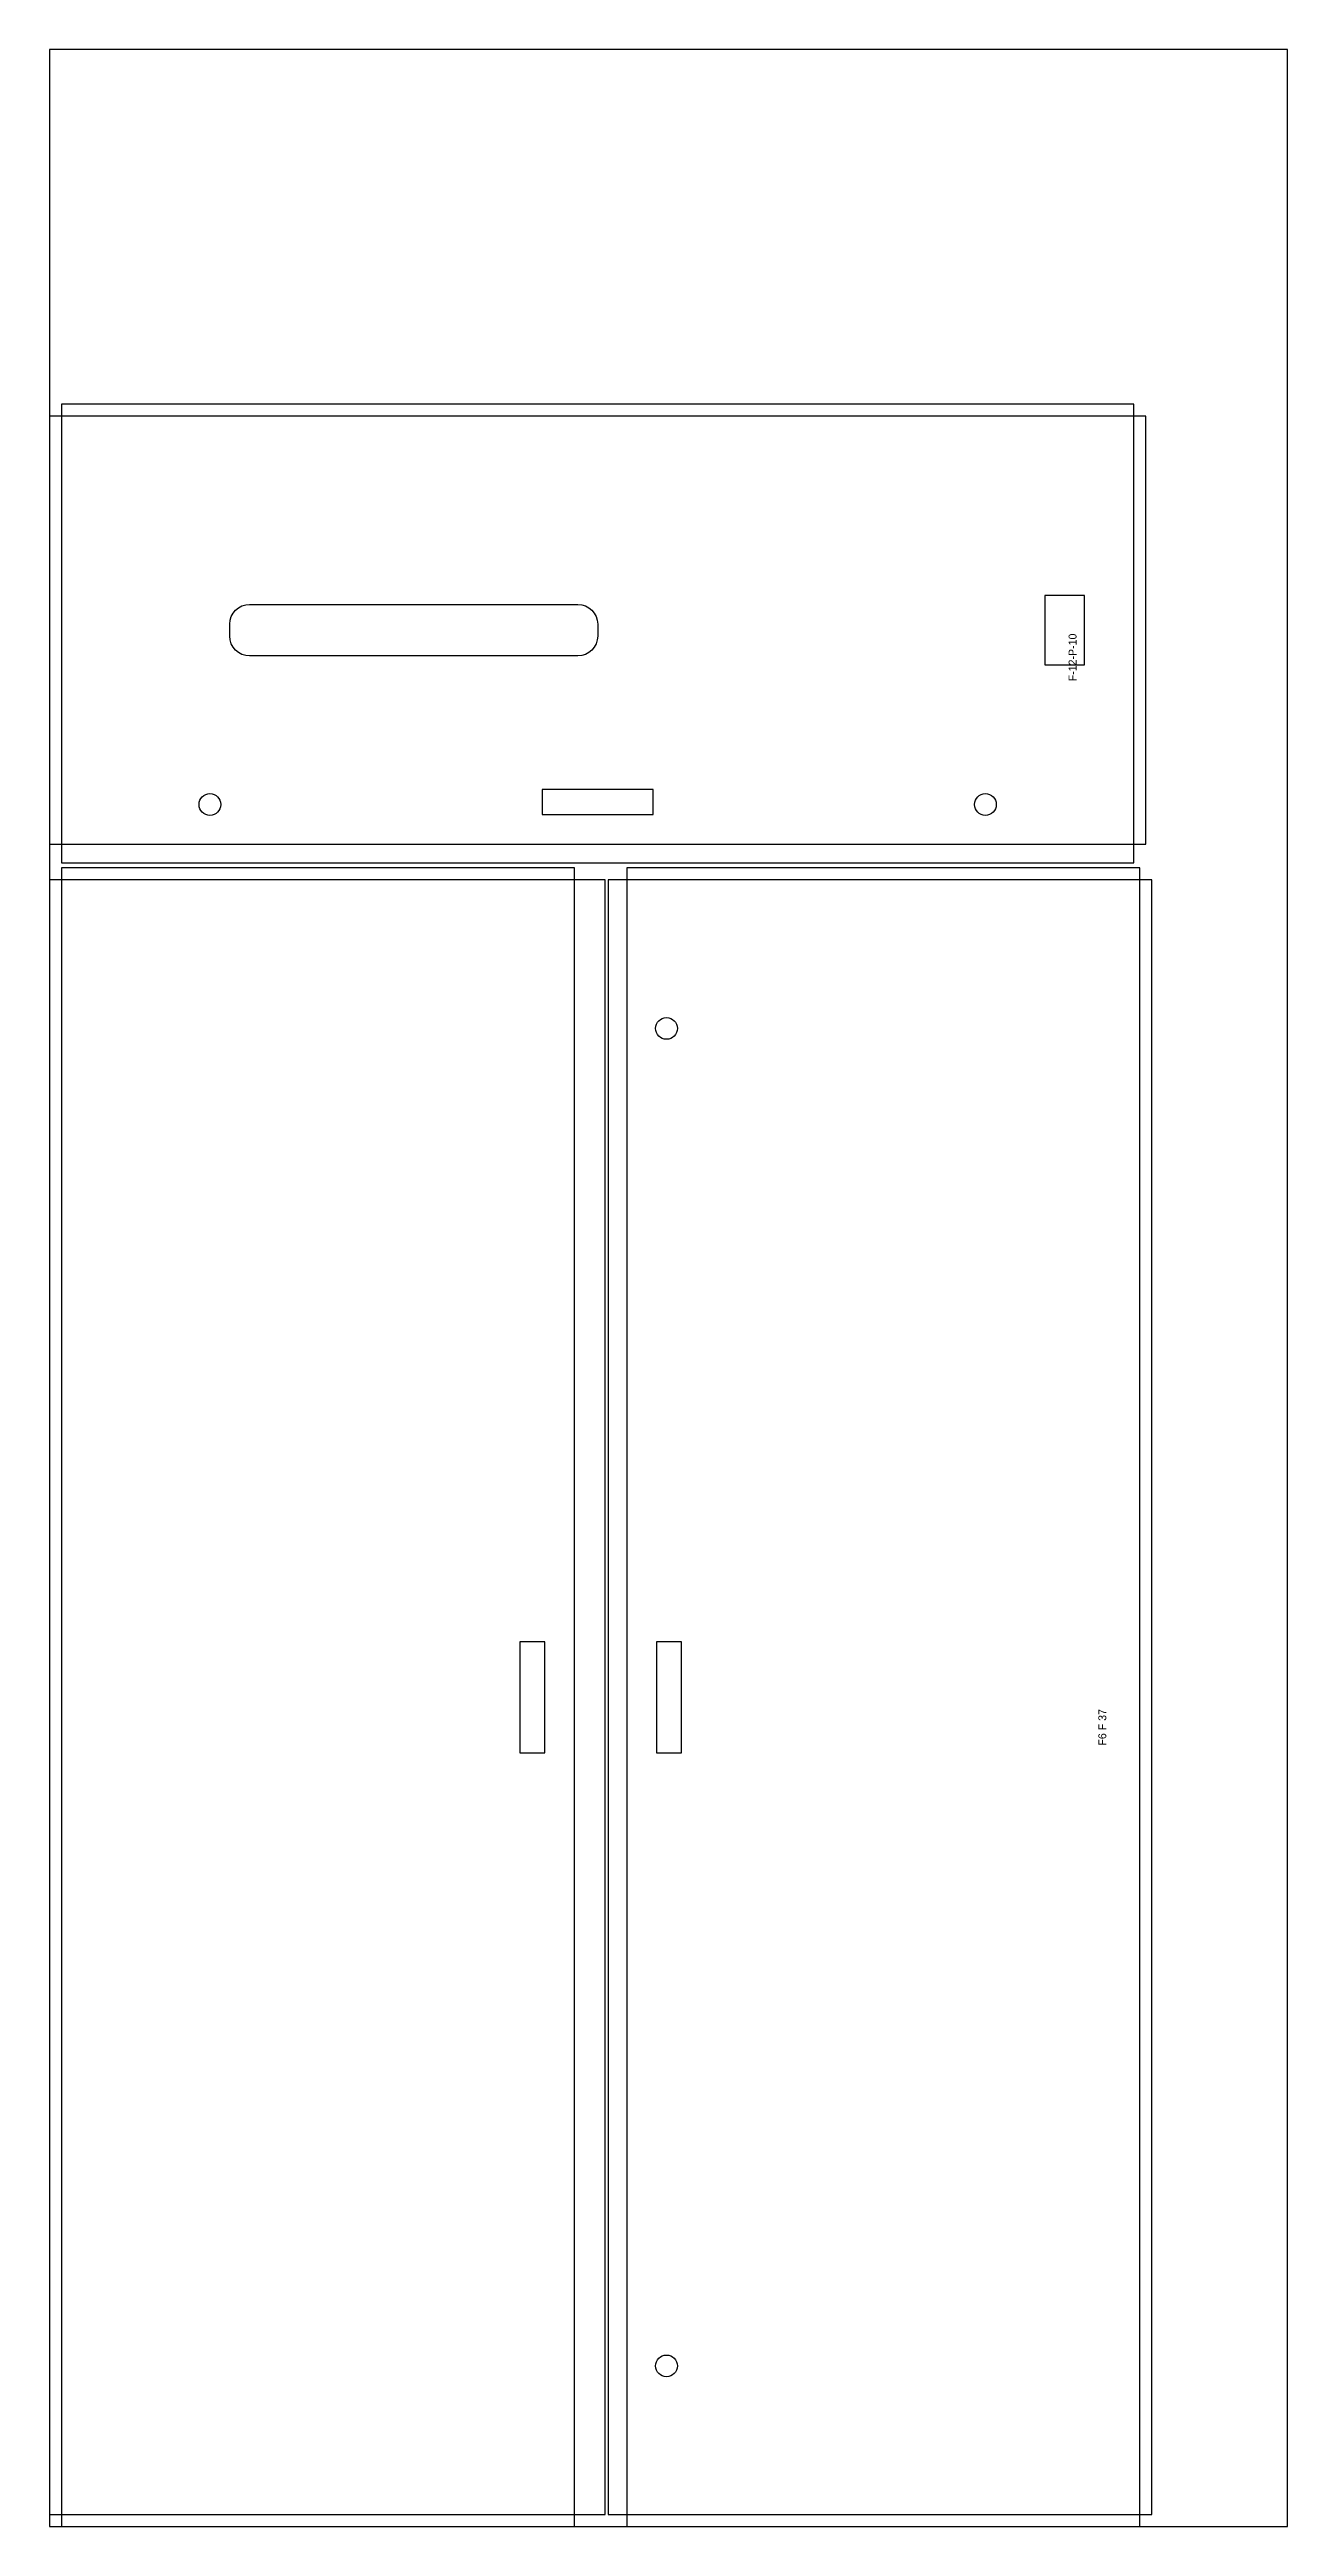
# Model space of a CAD drawing. Header units: metres. Extents: x 0 to 1250, y 0 to 2500.
import ezdxf
from ezdxf.enums import TextEntityAlignment as Align

# ---------------------------------------------------------------- set-up
doc = ezdxf.new("R2010")
doc.units = ezdxf.units.M
for name, color, linetype in [('BIN', 2, 'Continuous'), ('CUT', 4, 'Continuous'), ('DIMENSIONS', 1, 'Continuous')]:
    doc.layers.add(name, color=color, linetype=linetype)

msp = doc.modelspace()

# ---------------------------------------------------------------- linework, layer by layer
at = {"layer": 'BIN'}
msp.add_lwpolyline([(0, 0), (1250, 0), (1250, 2500), (0, 2500), (0, 0)], dxfattribs=at)
at = {"layer": 'CUT'}
for points in [[(1107, 1698), (1107, 2130), (0, 2130), (0, 1698), (1107, 1698)], [(1095, 1679), (1095, 2142), (12, 2142), (12, 1679), (1095, 1679)], [(182, 1908), (182, 1920), (182.4, 1923.9), (183.5, 1927.7), (185.4, 1931.1), (187.9, 1934.1), (190.9, 1936.6), (194.3, 1938.5), (198.1, 1939.6), (202, 1940), (533.5, 1940), (537.4, 1939.6), (541.2, 1938.5), (544.6, 1936.6), (547.6, 1934.1), (550.1, 1931.1), (552, 1927.7), (553.1, 1923.9), (553.5, 1920), (553.5, 1908), (553.1, 1904.1), (552, 1900.3), (550.1, 1896.9), (547.6, 1893.9), (544.6, 1891.4), (541.2, 1889.5), (537.4, 1888.4), (533.5, 1888), (202, 1888), (198.1, 1888.4), (194.3, 1889.5), (190.9, 1891.4), (187.9, 1893.9), (185.4, 1896.9), (183.5, 1900.3), (182.4, 1904.1), (182, 1908)], [(1045, 1879), (1045, 1949), (1005, 1949), (1005, 1879), (1045, 1879)], [(609.5, 1728), (609.5, 1753), (497.5, 1753), (497.5, 1728), (609.5, 1728)], [(0, 12), (561, 12), (561, 1662), (0, 1662), (0, 12)], [(12, 0), (530, 0), (530, 1674), (12, 1674), (12, 0)], [(564, 12), (1113, 12), (1113, 1662), (564, 1662), (564, 12)], [(583, 0), (1101, 0), (1101, 1674), (583, 1674), (583, 0)], [(475, 781), (500, 781), (500, 893), (475, 893), (475, 781)], [(613, 781), (638, 781), (638, 893), (613, 893), (613, 781)]]:
    msp.add_lwpolyline(points, dxfattribs=at)
for centre in [(162, 1738), (945, 1738), (623, 1512), (623, 162)]:
    msp.add_circle(centre, 11, dxfattribs=at)

# ---------------------------------------------------------------- texts
at = {"layer": 'DIMENSIONS'}
for s, p in [('F-12-P-10', (1033, 1910.5)), ('F6 F 37', (1063, 825))]:
    msp.add_text(s, height=8, rotation=90, dxfattribs=at).set_placement(p, align=Align.MIDDLE_RIGHT)

doc.saveas('drawing.dxf')
